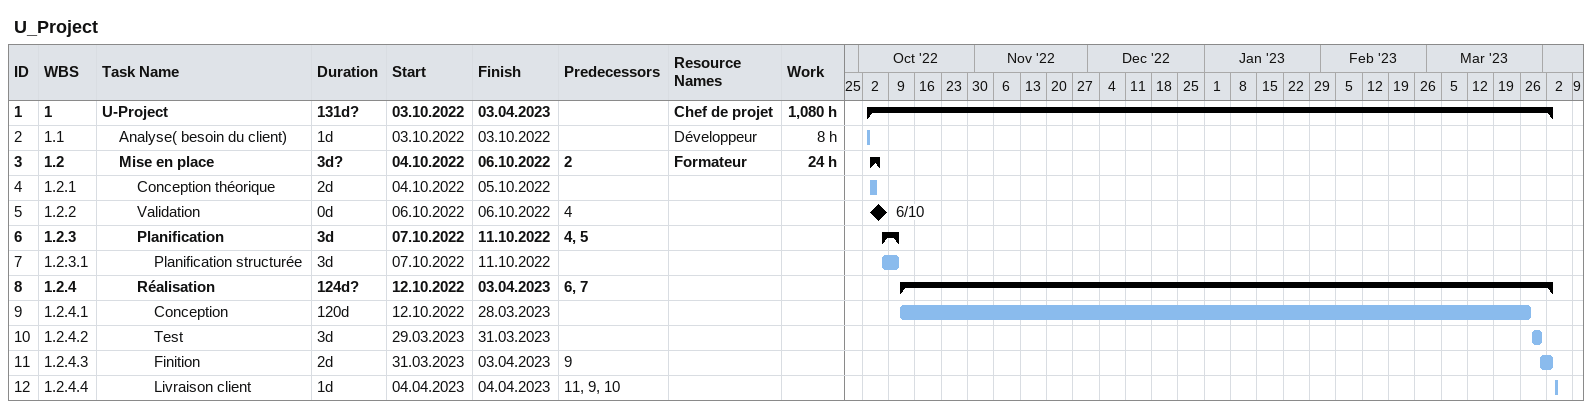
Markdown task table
U_Project

| ID | WBS | Task | Duration | Start | Finish | Predecessors | Resources | Work (h) |
|---|---|---|---|---|---|---|---|---|
| 1 | 1 | **U-Project** | 131d? | 2022-10-03 | 2023-04-03 |  | Chef de projet | 1080 |
| 2 | 1.1 | Analyse( besoin du client) | 1d | 2022-10-03 | 2022-10-03 |  | Développeur | 8 |
| 3 | 1.2 | **Mise en place** | 3d? | 2022-10-04 | 2022-10-06 | 2 | Formateur | 24 |
| 4 | 1.2.1 | Conception théorique | 2d | 2022-10-04 | 2022-10-05 |  |  |  |
| 5 | 1.2.2 | Validation | 0d | 2022-10-06 | 2022-10-06 | 4 |  |  |
| 6 | 1.2.3 | **Planification** | 3d | 2022-10-07 | 2022-10-11 | 4, 5 |  |  |
| 7 | 1.2.3.1 | Planification structurée | 3d | 2022-10-07 | 2022-10-11 |  |  |  |
| 8 | 1.2.4 | **Réalisation** | 124d? | 2022-10-12 | 2023-04-03 | 6, 7 |  |  |
| 9 | 1.2.4.1 | Conception | 120d | 2022-10-12 | 2023-03-28 |  |  |  |
| 10 | 1.2.4.2 | Test | 3d | 2023-03-29 | 2023-03-31 |  |  |  |
| 11 | 1.2.4.3 | Finition | 2d | 2023-03-31 | 2023-04-03 | 9 |  |  |
| 12 | 1.2.4.4 | Livraison client | 1d | 2023-04-04 | 2023-04-04 | 11, 9, 10 |  |  |
